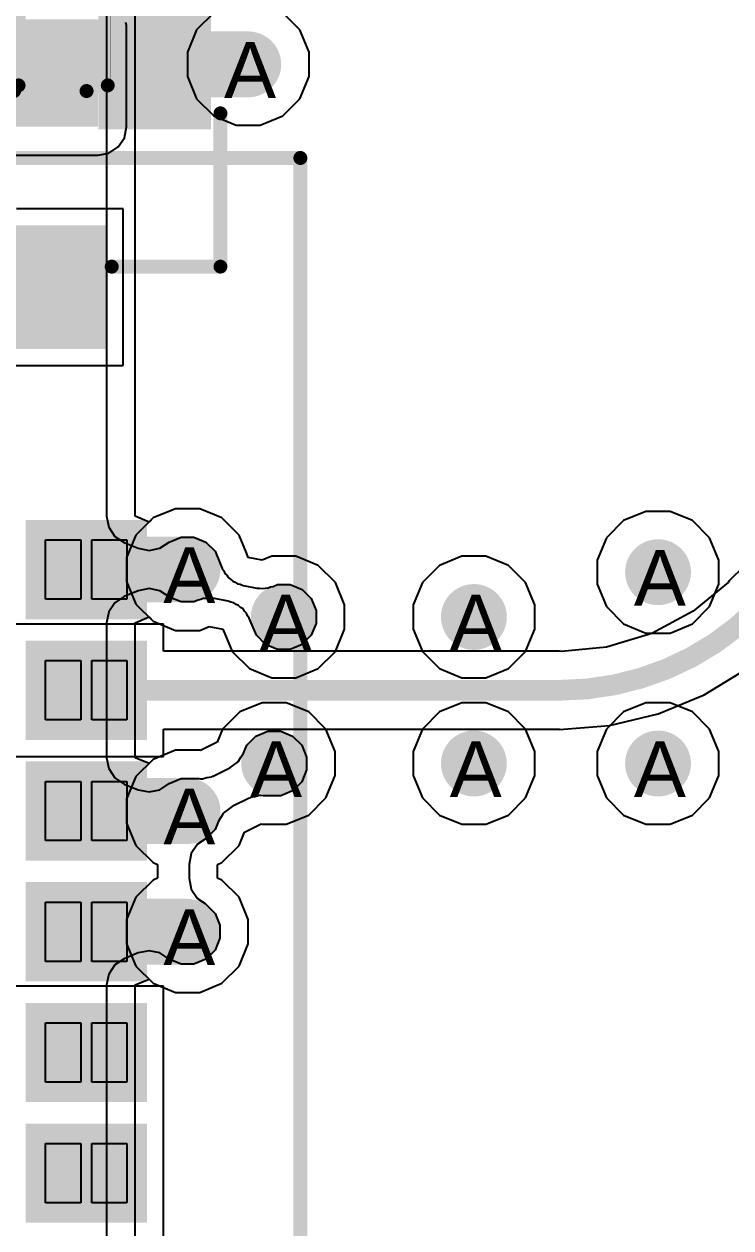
# Model space of a CAD drawing. Header units: inches. Extents: x 0 to 5271, y 0 to 5417.
# Drawn here: x 134.73 to 141.16, y 39.49 to 50.46 of the extents above; entities that cross this region are included whole.
import ezdxf

# ---------------------------------------------------------------- set-up
doc = ezdxf.new("R2010")
doc.units = ezdxf.units.IN
for name, color, linetype in [('Bottom Layer', 5, 'Continuous'), ('Bottom Overlay', 54, 'Continuous'), ('Bottom Paste', 16, 'Continuous'), ('Bottom Solder', 6, 'Continuous'), ('Drill Drawing', 1, 'Continuous'), ('L2_GND1', 16, 'Continuous'), ('L3_SIG1', 76, 'Continuous'), ('L4_PWR', 90, 'Continuous'), ('L5_GND2', 156, 'Continuous'), ('L6_SIG2', 130, 'Continuous'), ('L7_GND3', 216, 'Continuous'), ('Top Layer', 1, 'Continuous'), ('Top Overlay', 2, 'Continuous'), ('Top Paste', 8, 'Continuous'), ('Top Solder', 216, 'Continuous'), ('Via Holes', 16, 'Continuous')]:
    doc.layers.add(name, color=color, linetype=linetype)
doc.styles.add('Arial', font='', dxfattribs={"height": 0.2})
doc.styles.get('Arial').set_extended_font_data('Arial')

# ---------------------------------------------------------------- blocks, each defined once
blk = doc.blocks.new('A7682E_268')
at = {"layer": 'Top Layer'}
for points in [[(7.4, 6.4), (8.3, 6.4), (8.3, 5.7), (7.4, 5.7)], [(7.4, 5.3), (8.3, 5.3), (8.3, 4.6), (7.4, 4.6)], [(7.4, 4.2), (8.3, 4.2), (8.3, 3.5), (7.4, 3.5)], [(7.4, 3.1), (8.3, 3.1), (8.3, 2.4), (7.4, 2.4)], [(7.4, 2), (8.3, 2), (8.3, 1.3), (7.4, 1.3)], [(7.4, 0.9), (8.3, 0.9), (8.3, 0.2), (7.4, 0.2)]]:
    blk.add_hatch(color=1, dxfattribs=at).paths.add_polyline_path(points)
at = {"layer": 'Top Solder'}
for points in [[(7.298, 6.502), (8.402, 6.502), (8.402, 5.598), (7.298, 5.598)], [(7.298, 5.402), (8.402, 5.402), (8.402, 4.498), (7.298, 4.498)], [(7.298, 4.302), (8.402, 4.302), (8.402, 3.398), (7.298, 3.398)], [(7.298, 3.202), (8.402, 3.202), (8.402, 2.298), (7.298, 2.298)], [(7.298, 2.102), (8.402, 2.102), (8.402, 1.198), (7.298, 1.198)], [(7.298, 1.002), (8.402, 1.002), (8.402, 0.098), (7.298, 0.098)]]:
    blk.add_hatch(color=216, dxfattribs=at).paths.add_polyline_path(points)
at = {"layer": 'Top Overlay'}
for points in [[(-9.8, 9.8, 0.127, 0.127, 0), (9.8, 9.8, 0.127, 0.127, 0)], [(9.8, -9.8, 0.127, 0.127, 0), (9.8, 9.8, 0.127, 0.127, 0)]]:
    blk.add_lwpolyline(points, format="xyseb", dxfattribs=at)
blk.add_lwpolyline([(9.768, 9.8, 0.0635, 0.0635, 1), (9.832, 9.8, 0.0635, 0.0635, 1)], format="xyseb", close=True, dxfattribs=at)
blk.add_lwpolyline([(9.768, 9.8, 0.0635, 0.0635, 1), (9.832, 9.8, 0.0635, 0.0635, 1)], format="xyseb", close=True, dxfattribs=at)
at = {"layer": 'Top Paste'}
for p, q in [((7.48, 5.78), (7.48, 6.32)), ((7.48, 6.32), (7.8, 6.32)), ((7.8, 6.32), (7.8, 5.78)), ((7.9, 5.78), (7.9, 6.32)), ((7.9, 6.32), (8.22, 6.32)), ((8.22, 6.32), (8.22, 5.78)), ((7.8, 5.78), (7.48, 5.78)), ((8.22, 5.78), (7.9, 5.78)), ((7.48, 4.68), (7.48, 5.22)), ((7.48, 5.22), (7.8, 5.22)), ((7.8, 5.22), (7.8, 4.68)), ((7.9, 4.68), (7.9, 5.22)), ((7.9, 5.22), (8.22, 5.22)), ((8.22, 5.22), (8.22, 4.68)), ((7.8, 4.68), (7.48, 4.68)), ((8.22, 4.68), (7.9, 4.68)), ((7.48, 3.58), (7.48, 4.12)), ((7.48, 4.12), (7.8, 4.12)), ((7.8, 4.12), (7.8, 3.58)), ((7.9, 3.58), (7.9, 4.12)), ((7.9, 4.12), (8.22, 4.12)), ((8.22, 4.12), (8.22, 3.58)), ((7.8, 3.58), (7.48, 3.58)), ((8.22, 3.58), (7.9, 3.58)), ((7.48, 2.48), (7.48, 3.02)), ((7.48, 3.02), (7.8, 3.02)), ((7.8, 3.02), (7.8, 2.48)), ((7.9, 2.48), (7.9, 3.02)), ((7.9, 3.02), (8.22, 3.02)), ((8.22, 3.02), (8.22, 2.48)), ((7.8, 2.48), (7.48, 2.48)), ((8.22, 2.48), (7.9, 2.48)), ((7.48, 1.38), (7.48, 1.92)), ((7.48, 1.92), (7.8, 1.92)), ((7.8, 1.92), (7.8, 1.38)), ((7.9, 1.38), (7.9, 1.92)), ((7.9, 1.92), (8.22, 1.92)), ((8.22, 1.92), (8.22, 1.38)), ((7.8, 1.38), (7.48, 1.38)), ((8.22, 1.38), (7.9, 1.38)), ((7.48, 0.28), (7.48, 0.82)), ((7.48, 0.82), (7.8, 0.82)), ((7.8, 0.82), (7.8, 0.28)), ((7.9, 0.28), (7.9, 0.82)), ((7.9, 0.82), (8.22, 0.82)), ((8.22, 0.82), (8.22, 0.28)), ((7.8, 0.28), (7.48, 0.28)), ((8.22, 0.28), (7.9, 0.28))]:
    blk.add_line(p, q, dxfattribs=at)
blk = doc.blocks.new('RES_0402_481')
at = {"layer": 'Top Layer'}
for points in [[(-0.699, -0.317), (-0.699, 0.318), (-0.241, 0.318), (-0.241, -0.317)], [(0.241, -0.317), (0.241, 0.318), (0.698, 0.318), (0.698, -0.317)]]:
    blk.add_hatch(color=1, dxfattribs=at).paths.add_polyline_path(points)
at = {"layer": 'Top Paste'}
for points in [[(-0.699, -0.317), (-0.699, 0.318), (-0.241, 0.318), (-0.241, -0.317)], [(0.241, -0.317), (0.241, 0.318), (0.698, 0.318), (0.698, -0.317)]]:
    blk.add_hatch(color=8, dxfattribs=at).paths.add_polyline_path(points)
at = {"layer": 'Top Solder'}
for points in [[(-0.754, -0.372), (-0.754, 0.373), (-0.186, 0.373), (-0.186, -0.372)], [(0.186, -0.372), (0.186, 0.373), (0.753, 0.373), (0.753, -0.372)]]:
    blk.add_hatch(color=216, dxfattribs=at).paths.add_polyline_path(points)
at = {"layer": 'Top Overlay'}
for points in [[(-0.787, 0.406, 0.127, 0.127, 0), (0.787, 0.406, 0.127, 0.127, 0)], [(-0.787, 0.406, 0.127, 0.127, 0), (-0.787, -0.406, 0.127, 0.127, 0)], [(0.787, 0.406, 0.127, 0.127, 0), (0.787, -0.406, 0.127, 0.127, 0)], [(-0.787, -0.406, 0.127, 0.127, 0), (0.787, -0.406, 0.127, 0.127, 0)], [(-0.813, -0.432, 0.00323, 0.00323, 0), (0.813, -0.432, 0.00323, 0.00323, 0)]]:
    blk.add_lwpolyline(points, format="xyseb", dxfattribs=at)
for points in [[(-0.819, 0.406, 0.0635, 0.0635, 1), (-0.756, 0.406, 0.0635, 0.0635, 1)], [(-0.819, 0.406, 0.0635, 0.0635, 1), (-0.756, 0.406, 0.0635, 0.0635, 1)], [(0.756, 0.406, 0.0635, 0.0635, 1), (0.819, 0.406, 0.0635, 0.0635, 1)], [(0.756, 0.406, 0.0635, 0.0635, 1), (0.819, 0.406, 0.0635, 0.0635, 1)], [(-0.819, -0.406, 0.0635, 0.0635, 1), (-0.756, -0.406, 0.0635, 0.0635, 1)], [(-0.819, -0.406, 0.0635, 0.0635, 1), (-0.756, -0.406, 0.0635, 0.0635, 1)], [(-0.814, -0.432, 0.00161, 0.00161, 1), (-0.812, -0.432, 0.00161, 0.00161, 1)], [(0.756, -0.406, 0.0635, 0.0635, 1), (0.819, -0.406, 0.0635, 0.0635, 1)], [(0.756, -0.406, 0.0635, 0.0635, 1), (0.819, -0.406, 0.0635, 0.0635, 1)], [(0.812, -0.432, 0.00161, 0.00161, 1), (0.814, -0.432, 0.00161, 0.00161, 1)]]:
    blk.add_lwpolyline(points, format="xyseb", close=True, dxfattribs=at)
blk = doc.blocks.new('SOT_23_B_506')
at = {"layer": 'Bottom Layer'}
for points in [[(-1.36, 1.46), (-0.54, 1.46), (-0.54, 0.54), (-1.36, 0.54)], [(0.54, 1.46), (1.36, 1.46), (1.36, 0.54), (0.54, 0.54)], [(-0.41, -0.54), (0.41, -0.54), (0.41, -1.46), (-0.41, -1.46)]]:
    blk.add_hatch(color=5, dxfattribs=at).paths.add_polyline_path(points)
at = {"layer": 'Bottom Paste'}
for points in [[(-1.36, 1.46), (-0.54, 1.46), (-0.54, 0.54), (-1.36, 0.54)], [(0.54, 1.46), (1.36, 1.46), (1.36, 0.54), (0.54, 0.54)], [(-0.41, -0.54), (0.41, -0.54), (0.41, -1.46), (-0.41, -1.46)]]:
    blk.add_hatch(color=16, dxfattribs=at).paths.add_polyline_path(points)
at = {"layer": 'Bottom Solder'}
for points in [[(-1.462, 1.562), (-0.438, 1.562), (-0.438, 0.438), (-1.462, 0.438)], [(0.438, 1.562), (1.462, 1.562), (1.462, 0.438), (0.438, 0.438)], [(-0.512, -0.438), (0.512, -0.438), (0.512, -1.562), (-0.512, -1.562)]]:
    blk.add_hatch(color=6, dxfattribs=at).paths.add_polyline_path(points)
at = {"layer": 'Bottom Overlay'}
for points in [[(-1.676, 1.295, 0.127, 0.127, 0), (-1.549, 1.168, 0.127, 0.127, 0)], [(-1.676, 1.041, 0.127, 0.127, 0), (-1.676, 1.295, 0.127, 0.127, 0)], [(-1.676, 1.041, 0.127, 0.127, 0), (-1.549, 1.168, 0.127, 0.127, 0)], [(-0.33, 0.787, 0.127, 0.127, 0), (0.33, 0.787, 0.127, 0.127, 0)], [(-1.549, -0.813, 0.127, 0.127, 0), (-1.549, 0.584, 0.127, 0.127, 0)], [(1.549, -0.813, 0.127, 0.127, 0), (1.549, 0.584, 0.127, 0.127, 0)], [(-1.549, -0.813, 0.127, 0.127, 0), (-0.559, -0.813, 0.127, 0.127, 0)], [(0.559, -0.813, 0.127, 0.127, 0), (1.549, -0.813, 0.127, 0.127, 0)]]:
    blk.add_lwpolyline(points, format="xyseb", dxfattribs=at)
for points in [[(-1.708, 1.295, 0.0635, 0.0635, 1), (-1.645, 1.295, 0.0635, 0.0635, 1)], [(-1.708, 1.295, 0.0635, 0.0635, 1), (-1.645, 1.295, 0.0635, 0.0635, 1)], [(-1.581, 1.168, 0.0635, 0.0635, 1), (-1.518, 1.168, 0.0635, 0.0635, 1)], [(-1.581, 1.168, 0.0635, 0.0635, 1), (-1.518, 1.168, 0.0635, 0.0635, 1)], [(-1.708, 1.041, 0.0635, 0.0635, 1), (-1.645, 1.041, 0.0635, 0.0635, 1)], [(-1.708, 1.041, 0.0635, 0.0635, 1), (-1.645, 1.041, 0.0635, 0.0635, 1)], [(-0.362, 0.787, 0.0635, 0.0635, 1), (-0.298, 0.787, 0.0635, 0.0635, 1)], [(0.298, 0.787, 0.0635, 0.0635, 1), (0.362, 0.787, 0.0635, 0.0635, 1)], [(-1.581, 0.584, 0.0635, 0.0635, 1), (-1.518, 0.584, 0.0635, 0.0635, 1)], [(1.518, 0.584, 0.0635, 0.0635, 1), (1.581, 0.584, 0.0635, 0.0635, 1)], [(-1.581, -0.813, 0.0635, 0.0635, 1), (-1.518, -0.813, 0.0635, 0.0635, 1)], [(-1.581, -0.813, 0.0635, 0.0635, 1), (-1.518, -0.813, 0.0635, 0.0635, 1)], [(-0.591, -0.813, 0.0635, 0.0635, 1), (-0.527, -0.813, 0.0635, 0.0635, 1)], [(0.527, -0.813, 0.0635, 0.0635, 1), (0.591, -0.813, 0.0635, 0.0635, 1)], [(1.518, -0.813, 0.0635, 0.0635, 1), (1.581, -0.813, 0.0635, 0.0635, 1)], [(1.518, -0.813, 0.0635, 0.0635, 1), (1.581, -0.813, 0.0635, 0.0635, 1)]]:
    blk.add_lwpolyline(points, format="xyseb", close=True, dxfattribs=at)

msp = doc.modelspace()

# ---------------------------------------------------------------- hatches: boundary and pattern name
at = {"layer": 'Bottom Layer'}
msp.add_hatch(color=5, dxfattribs=at).paths.add_polyline_path([(136.768, 49.793), (136.768, 50.394), (135.743, 50.394), (135.743, 49.793)])
h = msp.add_hatch(color=5, dxfattribs=at)
edge = h.paths.add_edge_path()
edge.add_arc((136.768, 50.093), 0.3, 0, 360)
h = msp.add_hatch(color=5, dxfattribs=at)
edge = h.paths.add_edge_path()
edge.add_arc((136.215, 45.49), 0.3, 0, 360)
h = msp.add_hatch(color=5, dxfattribs=at)
edge = h.paths.add_edge_path()
edge.add_arc((140.5, 45.466), 0.3, 0, 360)
h = msp.add_hatch(color=5, dxfattribs=at)
edge = h.paths.add_edge_path()
edge.add_arc((137.092, 45.058), 0.3, 0, 360)
h = msp.add_hatch(color=5, dxfattribs=at)
edge = h.paths.add_edge_path()
edge.add_arc((138.823, 45.058), 0.3, 0, 360)
h = msp.add_hatch(color=5, dxfattribs=at)
edge = h.paths.add_edge_path()
edge.add_arc((137.005, 43.723), 0.3, 0, 360)
h = msp.add_hatch(color=5, dxfattribs=at)
edge = h.paths.add_edge_path()
edge.add_arc((138.823, 43.723), 0.3, 0, 360)
h = msp.add_hatch(color=5, dxfattribs=at)
edge = h.paths.add_edge_path()
edge.add_arc((140.5, 43.723), 0.3, 0, 360)
h = msp.add_hatch(color=5, dxfattribs=at)
edge = h.paths.add_edge_path()
edge.add_arc((136.215, 43.29), 0.3, 0, 360)
h = msp.add_hatch(color=5, dxfattribs=at)
edge = h.paths.add_edge_path()
edge.add_arc((136.215, 42.19), 0.3, 0, 360)
at = {"layer": 'L2_GND1'}
h = msp.add_hatch(color=16, dxfattribs=at)
edge = h.paths.add_edge_path()
edge.add_arc((136.768, 50.093), 0.3, 0, 360)
h = msp.add_hatch(color=16, dxfattribs=at)
edge = h.paths.add_edge_path()
edge.add_arc((136.215, 45.49), 0.3, 0, 360)
h = msp.add_hatch(color=16, dxfattribs=at)
edge = h.paths.add_edge_path()
edge.add_arc((140.5, 45.466), 0.3, 0, 360)
h = msp.add_hatch(color=16, dxfattribs=at)
edge = h.paths.add_edge_path()
edge.add_arc((137.092, 45.058), 0.3, 0, 360)
h = msp.add_hatch(color=16, dxfattribs=at)
edge = h.paths.add_edge_path()
edge.add_arc((138.823, 45.058), 0.3, 0, 360)
h = msp.add_hatch(color=16, dxfattribs=at)
edge = h.paths.add_edge_path()
edge.add_arc((137.005, 43.723), 0.3, 0, 360)
h = msp.add_hatch(color=16, dxfattribs=at)
edge = h.paths.add_edge_path()
edge.add_arc((138.823, 43.723), 0.3, 0, 360)
h = msp.add_hatch(color=16, dxfattribs=at)
edge = h.paths.add_edge_path()
edge.add_arc((140.5, 43.723), 0.3, 0, 360)
h = msp.add_hatch(color=16, dxfattribs=at)
edge = h.paths.add_edge_path()
edge.add_arc((136.215, 43.29), 0.3, 0, 360)
h = msp.add_hatch(color=16, dxfattribs=at)
edge = h.paths.add_edge_path()
edge.add_arc((136.215, 42.19), 0.3, 0, 360)
at = {"layer": 'L3_SIG1'}
h = msp.add_hatch(color=76, dxfattribs=at)
edge = h.paths.add_edge_path()
edge.add_arc((136.768, 50.093), 0.3, 0, 360)
h = msp.add_hatch(color=76, dxfattribs=at)
edge = h.paths.add_edge_path()
edge.add_arc((136.215, 45.49), 0.3, 0, 360)
h = msp.add_hatch(color=76, dxfattribs=at)
edge = h.paths.add_edge_path()
edge.add_arc((140.5, 45.466), 0.3, 0, 360)
h = msp.add_hatch(color=76, dxfattribs=at)
edge = h.paths.add_edge_path()
edge.add_arc((137.092, 45.058), 0.3, 0, 360)
h = msp.add_hatch(color=76, dxfattribs=at)
edge = h.paths.add_edge_path()
edge.add_arc((138.823, 45.058), 0.3, 0, 360)
h = msp.add_hatch(color=76, dxfattribs=at)
edge = h.paths.add_edge_path()
edge.add_arc((137.005, 43.723), 0.3, 0, 360)
h = msp.add_hatch(color=76, dxfattribs=at)
edge = h.paths.add_edge_path()
edge.add_arc((138.823, 43.723), 0.3, 0, 360)
h = msp.add_hatch(color=76, dxfattribs=at)
edge = h.paths.add_edge_path()
edge.add_arc((140.5, 43.723), 0.3, 0, 360)
h = msp.add_hatch(color=76, dxfattribs=at)
edge = h.paths.add_edge_path()
edge.add_arc((136.215, 43.29), 0.3, 0, 360)
h = msp.add_hatch(color=76, dxfattribs=at)
edge = h.paths.add_edge_path()
edge.add_arc((136.215, 42.19), 0.3, 0, 360)
at = {"layer": 'L4_PWR'}
h = msp.add_hatch(color=90, dxfattribs=at)
edge = h.paths.add_edge_path()
edge.add_arc((136.768, 50.093), 0.3, 0, 360)
h = msp.add_hatch(color=90, dxfattribs=at)
edge = h.paths.add_edge_path()
edge.add_arc((136.215, 45.49), 0.3, 0, 360)
h = msp.add_hatch(color=90, dxfattribs=at)
edge = h.paths.add_edge_path()
edge.add_arc((140.5, 45.466), 0.3, 0, 360)
h = msp.add_hatch(color=90, dxfattribs=at)
edge = h.paths.add_edge_path()
edge.add_arc((137.092, 45.058), 0.3, 0, 360)
h = msp.add_hatch(color=90, dxfattribs=at)
edge = h.paths.add_edge_path()
edge.add_arc((138.823, 45.058), 0.3, 0, 360)
h = msp.add_hatch(color=90, dxfattribs=at)
edge = h.paths.add_edge_path()
edge.add_arc((137.005, 43.723), 0.3, 0, 360)
h = msp.add_hatch(color=90, dxfattribs=at)
edge = h.paths.add_edge_path()
edge.add_arc((138.823, 43.723), 0.3, 0, 360)
h = msp.add_hatch(color=90, dxfattribs=at)
edge = h.paths.add_edge_path()
edge.add_arc((140.5, 43.723), 0.3, 0, 360)
h = msp.add_hatch(color=90, dxfattribs=at)
edge = h.paths.add_edge_path()
edge.add_arc((136.215, 43.29), 0.3, 0, 360)
h = msp.add_hatch(color=90, dxfattribs=at)
edge = h.paths.add_edge_path()
edge.add_arc((136.215, 42.19), 0.3, 0, 360)
at = {"layer": 'L5_GND2'}
h = msp.add_hatch(color=156, dxfattribs=at)
edge = h.paths.add_edge_path()
edge.add_arc((136.768, 50.093), 0.3, 0, 360)
h = msp.add_hatch(color=156, dxfattribs=at)
edge = h.paths.add_edge_path()
edge.add_arc((136.215, 45.49), 0.3, 0, 360)
h = msp.add_hatch(color=156, dxfattribs=at)
edge = h.paths.add_edge_path()
edge.add_arc((140.5, 45.466), 0.3, 0, 360)
h = msp.add_hatch(color=156, dxfattribs=at)
edge = h.paths.add_edge_path()
edge.add_arc((137.092, 45.058), 0.3, 0, 360)
h = msp.add_hatch(color=156, dxfattribs=at)
edge = h.paths.add_edge_path()
edge.add_arc((138.823, 45.058), 0.3, 0, 360)
h = msp.add_hatch(color=156, dxfattribs=at)
edge = h.paths.add_edge_path()
edge.add_arc((137.005, 43.723), 0.3, 0, 360)
h = msp.add_hatch(color=156, dxfattribs=at)
edge = h.paths.add_edge_path()
edge.add_arc((138.823, 43.723), 0.3, 0, 360)
h = msp.add_hatch(color=156, dxfattribs=at)
edge = h.paths.add_edge_path()
edge.add_arc((140.5, 43.723), 0.3, 0, 360)
h = msp.add_hatch(color=156, dxfattribs=at)
edge = h.paths.add_edge_path()
edge.add_arc((136.215, 43.29), 0.3, 0, 360)
h = msp.add_hatch(color=156, dxfattribs=at)
edge = h.paths.add_edge_path()
edge.add_arc((136.215, 42.19), 0.3, 0, 360)
at = {"layer": 'L6_SIG2'}
h = msp.add_hatch(color=130, dxfattribs=at)
edge = h.paths.add_edge_path()
edge.add_arc((136.768, 50.093), 0.3, 0, 360)
h = msp.add_hatch(color=130, dxfattribs=at)
edge = h.paths.add_edge_path()
edge.add_arc((136.215, 45.49), 0.3, 0, 360)
h = msp.add_hatch(color=130, dxfattribs=at)
edge = h.paths.add_edge_path()
edge.add_arc((140.5, 45.466), 0.3, 0, 360)
h = msp.add_hatch(color=130, dxfattribs=at)
edge = h.paths.add_edge_path()
edge.add_arc((137.092, 45.058), 0.3, 0, 360)
h = msp.add_hatch(color=130, dxfattribs=at)
edge = h.paths.add_edge_path()
edge.add_arc((138.823, 45.058), 0.3, 0, 360)
h = msp.add_hatch(color=130, dxfattribs=at)
edge = h.paths.add_edge_path()
edge.add_arc((137.005, 43.723), 0.3, 0, 360)
h = msp.add_hatch(color=130, dxfattribs=at)
edge = h.paths.add_edge_path()
edge.add_arc((138.823, 43.723), 0.3, 0, 360)
h = msp.add_hatch(color=130, dxfattribs=at)
edge = h.paths.add_edge_path()
edge.add_arc((140.5, 43.723), 0.3, 0, 360)
h = msp.add_hatch(color=130, dxfattribs=at)
edge = h.paths.add_edge_path()
edge.add_arc((136.215, 43.29), 0.3, 0, 360)
h = msp.add_hatch(color=130, dxfattribs=at)
edge = h.paths.add_edge_path()
edge.add_arc((136.215, 42.19), 0.3, 0, 360)
at = {"layer": 'L7_GND3'}
h = msp.add_hatch(color=216, dxfattribs=at)
edge = h.paths.add_edge_path()
edge.add_arc((136.768, 50.093), 0.3, 0, 360)
h = msp.add_hatch(color=216, dxfattribs=at)
edge = h.paths.add_edge_path()
edge.add_arc((136.215, 45.49), 0.3, 0, 360)
h = msp.add_hatch(color=216, dxfattribs=at)
edge = h.paths.add_edge_path()
edge.add_arc((140.5, 45.466), 0.3, 0, 360)
h = msp.add_hatch(color=216, dxfattribs=at)
edge = h.paths.add_edge_path()
edge.add_arc((137.092, 45.058), 0.3, 0, 360)
h = msp.add_hatch(color=216, dxfattribs=at)
edge = h.paths.add_edge_path()
edge.add_arc((138.823, 45.058), 0.3, 0, 360)
h = msp.add_hatch(color=216, dxfattribs=at)
edge = h.paths.add_edge_path()
edge.add_arc((137.005, 43.723), 0.3, 0, 360)
h = msp.add_hatch(color=216, dxfattribs=at)
edge = h.paths.add_edge_path()
edge.add_arc((138.823, 43.723), 0.3, 0, 360)
h = msp.add_hatch(color=216, dxfattribs=at)
edge = h.paths.add_edge_path()
edge.add_arc((140.5, 43.723), 0.3, 0, 360)
h = msp.add_hatch(color=216, dxfattribs=at)
edge = h.paths.add_edge_path()
edge.add_arc((136.215, 43.29), 0.3, 0, 360)
h = msp.add_hatch(color=216, dxfattribs=at)
edge = h.paths.add_edge_path()
edge.add_arc((136.215, 42.19), 0.3, 0, 360)
at = {"layer": 'Top Layer'}
for points in [[(132.613, 49.525), (135.401, 49.525), (135.401, 50.448), (132.613, 50.448)], [(136.215, 45.19), (136.215, 45.791), (135.291, 45.791), (135.291, 45.19)], [(136.215, 42.99), (136.215, 43.591), (135.291, 43.591), (135.291, 42.99)], [(136.215, 41.89), (136.215, 42.491), (135.291, 42.491), (135.291, 41.89)]]:
    msp.add_hatch(color=1, dxfattribs=at).paths.add_polyline_path(points)
h = msp.add_hatch(color=1, dxfattribs=at)
edge = h.paths.add_edge_path()
edge.add_arc((136.768, 50.093), 0.3, 0, 360)
h = msp.add_hatch(color=1, dxfattribs=at)
edge = h.paths.add_edge_path()
edge.add_arc((136.215, 45.49), 0.3, 0, 360)
h = msp.add_hatch(color=1, dxfattribs=at)
edge = h.paths.add_edge_path()
edge.add_arc((140.5, 45.466), 0.3, 0, 360)
h = msp.add_hatch(color=1, dxfattribs=at)
edge = h.paths.add_edge_path()
edge.add_arc((137.092, 45.058), 0.3, 0, 360)
h = msp.add_hatch(color=1, dxfattribs=at)
edge = h.paths.add_edge_path()
edge.add_arc((138.823, 45.058), 0.3, 0, 360)
h = msp.add_hatch(color=1, dxfattribs=at)
edge = h.paths.add_edge_path()
edge.add_arc((137.005, 43.723), 0.3, 0, 360)
h = msp.add_hatch(color=1, dxfattribs=at)
edge = h.paths.add_edge_path()
edge.add_arc((138.823, 43.723), 0.3, 0, 360)
h = msp.add_hatch(color=1, dxfattribs=at)
edge = h.paths.add_edge_path()
edge.add_arc((140.5, 43.723), 0.3, 0, 360)
h = msp.add_hatch(color=1, dxfattribs=at)
edge = h.paths.add_edge_path()
edge.add_arc((136.215, 43.29), 0.3, 0, 360)
h = msp.add_hatch(color=1, dxfattribs=at)
edge = h.paths.add_edge_path()
edge.add_arc((136.215, 42.19), 0.3, 0, 360)
at = {"layer": 'Via Holes'}
h = msp.add_hatch(color=7, dxfattribs=at)
edge = h.paths.add_edge_path()
edge.add_arc((136.768, 50.093), 0.15, 0, 360)
h = msp.add_hatch(color=7, dxfattribs=at)
edge = h.paths.add_edge_path()
edge.add_arc((136.215, 45.49), 0.15, 0, 360)
h = msp.add_hatch(color=7, dxfattribs=at)
edge = h.paths.add_edge_path()
edge.add_arc((140.5, 45.466), 0.15, 0, 360)
h = msp.add_hatch(color=7, dxfattribs=at)
edge = h.paths.add_edge_path()
edge.add_arc((137.092, 45.058), 0.15, 0, 360)
h = msp.add_hatch(color=7, dxfattribs=at)
edge = h.paths.add_edge_path()
edge.add_arc((138.823, 45.058), 0.15, 0, 360)
h = msp.add_hatch(color=7, dxfattribs=at)
edge = h.paths.add_edge_path()
edge.add_arc((137.005, 43.723), 0.15, 0, 360)
h = msp.add_hatch(color=7, dxfattribs=at)
edge = h.paths.add_edge_path()
edge.add_arc((138.823, 43.723), 0.15, 0, 360)
h = msp.add_hatch(color=7, dxfattribs=at)
edge = h.paths.add_edge_path()
edge.add_arc((140.5, 43.723), 0.15, 0, 360)
h = msp.add_hatch(color=7, dxfattribs=at)
edge = h.paths.add_edge_path()
edge.add_arc((136.215, 43.29), 0.15, 0, 360)
h = msp.add_hatch(color=7, dxfattribs=at)
edge = h.paths.add_edge_path()
edge.add_arc((136.215, 42.19), 0.15, 0, 360)

# ---------------------------------------------------------------- linework, layer by layer
at = {"layer": 'Bottom Layer'}
for p, q in [((135.63, 48.777), (134.659, 48.777)), ((135.63, 47.349), (135.63, 48.777)), ((134.302, 47.349), (135.63, 47.349))]:
    msp.add_line(p, q, dxfattribs=at)
for points in [[(133.265, 48.063, 0.381, 0.381, 0), (134.966, 48.063, 0.381, 0.381, 0)], [(134.966, 48.063, 0.381, 0.381, 0), (134.966, 48.063, 0.381, 0.381, 0)]]:
    msp.add_lwpolyline(points, format="xyseb", dxfattribs=at)
msp.add_lwpolyline([(134.871, 48.063, 0.191, 0.191, 1), (135.061, 48.063, 0.191, 0.191, 1)], format="xyseb", close=True, dxfattribs=at)
msp.add_lwpolyline([(134.871, 48.063, 0.191, 0.191, 1), (135.061, 48.063, 0.191, 0.191, 1)], format="xyseb", close=True, dxfattribs=at)
msp.add_lwpolyline([(134.871, 48.063, 0.191, 0.191, 1), (135.061, 48.063, 0.191, 0.191, 1)], format="xyseb", close=True, dxfattribs=at)
at = {"layer": 'L2_GND1'}
for p, q in [((135.479, 50.609), (135.479, 45.976)), ((135.738, 45.976), (135.738, 50.609)), ((136.454, 50.563), (136.298, 50.407)), ((137.238, 50.407), (137.082, 50.563)), ((136.298, 50.407), (136.214, 50.203)), ((137.322, 50.203), (137.238, 50.407)), ((136.214, 50.203), (136.214, 49.983)), ((137.322, 49.983), (137.322, 50.203)), ((136.214, 49.983), (136.298, 49.779)), ((137.238, 49.779), (137.322, 49.983)), ((136.298, 49.779), (136.454, 49.623)), ((137.082, 49.623), (137.238, 49.779)), ((136.454, 49.623), (136.658, 49.539)), ((136.878, 49.539), (137.082, 49.623)), ((136.658, 49.539), (136.878, 49.539)), ((135.479, 45.976), (135.498, 45.876)), ((135.865, 45.923), (135.738, 45.976)), ((135.902, 45.96), (135.865, 45.923)), ((136.105, 46.044), (135.902, 45.96)), ((136.326, 46.044), (136.105, 46.044)), ((136.529, 45.96), (136.326, 46.044)), ((136.685, 45.804), (136.529, 45.96)), ((140.39, 46.02), (140.186, 45.936)), ((140.61, 46.02), (140.39, 46.02)), ((140.814, 45.936), (140.61, 46.02)), ((135.498, 45.876), (135.554, 45.792)), ((140.186, 45.936), (140.03, 45.78)), ((140.969, 45.78), (140.814, 45.936)), ((135.554, 45.792), (135.638, 45.736)), ((135.964, 45.684), (136.048, 45.74)), ((136.048, 45.74), (136.157, 45.785)), ((136.048, 45.74), (136.048, 45.74)), ((136.157, 45.785), (136.274, 45.785)), ((136.274, 45.785), (136.383, 45.74)), ((136.383, 45.74), (136.466, 45.657)), ((136.752, 45.643), (136.685, 45.804)), ((140.03, 45.78), (139.946, 45.576)), ((141.054, 45.576), (140.969, 45.78)), ((135.638, 45.736), (135.765, 45.684)), ((135.765, 45.684), (135.865, 45.664)), ((135.865, 45.664), (135.964, 45.684)), ((136.466, 45.657), (136.512, 45.544)), ((136.769, 45.6), (136.752, 45.643)), ((136.512, 45.544), (136.512, 45.544)), ((136.512, 45.544), (136.53, 45.501)), ((136.896, 45.576), (136.769, 45.6)), ((136.982, 45.612), (136.896, 45.576)), ((137.203, 45.612), (136.982, 45.612)), ((137.406, 45.527), (137.203, 45.612)), ((137.562, 45.372), (137.406, 45.527)), ((138.509, 45.527), (138.354, 45.372)), ((138.713, 45.612), (138.509, 45.527)), ((138.933, 45.612), (138.713, 45.612)), ((139.137, 45.527), (138.933, 45.612)), ((139.293, 45.372), (139.137, 45.527)), ((139.946, 45.576), (139.946, 45.356)), ((141.054, 45.356), (141.054, 45.576)), ((136.53, 45.501), (136.545, 45.479)), ((136.545, 45.479), (136.555, 45.455)), ((136.555, 45.455), (136.573, 45.438)), ((136.573, 45.438), (136.586, 45.417)), ((136.586, 45.417), (136.608, 45.403)), ((135.865, 45.317), (135.765, 45.297)), ((135.964, 45.297), (135.865, 45.317)), ((136.608, 45.403), (136.627, 45.384)), ((136.627, 45.384), (136.65, 45.375)), ((136.65, 45.375), (136.67, 45.361)), ((136.67, 45.361), (136.696, 45.356)), ((136.696, 45.356), (136.721, 45.346)), ((136.721, 45.346), (136.848, 45.322)), ((136.848, 45.322), (136.872, 45.322)), ((136.872, 45.322), (136.896, 45.317)), ((136.896, 45.317), (136.922, 45.322)), ((136.922, 45.322), (136.949, 45.323)), ((136.949, 45.323), (136.971, 45.332)), ((136.971, 45.332), (136.996, 45.337)), ((136.996, 45.337), (137.034, 45.353)), ((137.034, 45.353), (137.151, 45.353)), ((137.151, 45.353), (137.259, 45.308)), ((137.259, 45.308), (137.342, 45.225)), ((137.646, 45.168), (137.562, 45.372)), ((138.354, 45.372), (138.269, 45.168)), ((139.377, 45.168), (139.293, 45.372)), ((139.946, 45.356), (140.03, 45.152)), ((140.969, 45.152), (141.054, 45.356)), ((135.638, 45.244), (135.554, 45.188)), ((135.765, 45.297), (135.638, 45.244)), ((136.048, 45.241), (135.964, 45.297)), ((136.048, 45.24), (136.048, 45.241)), ((136.157, 45.195), (136.048, 45.24)), ((136.274, 45.195), (136.157, 45.195)), ((136.312, 45.211), (136.274, 45.195)), ((136.336, 45.216), (136.312, 45.211)), ((136.359, 45.225), (136.336, 45.216)), ((136.385, 45.226), (136.359, 45.225)), ((136.411, 45.231), (136.385, 45.226)), ((136.435, 45.226), (136.411, 45.231)), ((136.46, 45.226), (136.435, 45.226)), ((136.587, 45.202), (136.46, 45.226)), ((136.611, 45.192), (136.587, 45.202)), ((136.637, 45.187), (136.611, 45.192)), ((137.342, 45.225), (137.387, 45.116)), ((135.498, 45.104), (135.479, 45.005)), ((135.554, 45.188), (135.498, 45.104)), ((136.658, 45.173), (136.637, 45.187)), ((136.681, 45.164), (136.658, 45.173)), ((136.699, 45.145), (136.681, 45.164)), ((136.721, 45.131), (136.699, 45.145)), ((136.735, 45.11), (136.721, 45.131)), ((136.753, 45.093), (136.735, 45.11)), ((136.763, 45.069), (136.753, 45.093)), ((137.387, 45.116), (137.387, 44.999)), ((137.646, 44.947), (137.646, 45.168)), ((138.269, 45.168), (138.269, 44.947)), ((139.377, 44.947), (139.377, 45.168)), ((140.03, 45.152), (140.186, 44.996)), ((140.814, 44.996), (140.969, 45.152)), ((135.479, 45.005), (135.479, 43.776)), ((135.738, 45.005), (135.865, 45.058)), ((135.738, 43.776), (135.738, 45.005)), ((135.865, 45.058), (135.902, 45.021)), ((135.902, 45.021), (136.105, 44.936)), ((136.326, 44.936), (136.411, 44.972)), ((136.411, 44.972), (136.538, 44.947)), ((136.778, 45.047), (136.763, 45.069)), ((136.795, 45.004), (136.778, 45.047)), ((136.842, 44.891), (136.795, 45.004)), ((136.795, 45.004), (136.795, 45.004)), ((137.387, 44.999), (137.342, 44.891)), ((140.186, 44.996), (140.39, 44.912)), ((140.61, 44.912), (140.814, 44.996)), ((136.105, 44.936), (136.326, 44.936)), ((136.538, 44.947), (136.556, 44.905)), ((136.556, 44.905), (136.623, 44.744)), ((136.925, 44.808), (136.842, 44.891)), ((137.342, 44.891), (137.259, 44.808)), ((137.562, 44.744), (137.646, 44.947)), ((138.269, 44.947), (138.354, 44.744)), ((139.293, 44.744), (139.377, 44.947)), ((140.39, 44.912), (140.61, 44.912)), ((137.034, 44.763), (136.925, 44.808)), ((137.151, 44.763), (137.034, 44.763)), ((137.259, 44.808), (137.151, 44.763)), ((136.623, 44.744), (136.779, 44.588)), ((137.406, 44.588), (137.562, 44.744)), ((138.354, 44.744), (138.509, 44.588)), ((139.137, 44.588), (139.293, 44.744)), ((136.779, 44.588), (136.982, 44.504)), ((137.203, 44.504), (137.406, 44.588)), ((138.509, 44.588), (138.713, 44.504)), ((138.933, 44.504), (139.137, 44.588)), ((136.982, 44.504), (137.203, 44.504)), ((138.713, 44.504), (138.933, 44.504)), ((136.895, 44.277), (136.691, 44.193)), ((137.115, 44.277), (136.895, 44.277)), ((137.319, 44.193), (137.115, 44.277)), ((138.713, 44.277), (138.509, 44.193)), ((138.933, 44.277), (138.713, 44.277)), ((139.137, 44.193), (138.933, 44.277)), ((140.39, 44.277), (140.186, 44.193)), ((140.61, 44.277), (140.39, 44.277)), ((140.814, 44.193), (140.61, 44.277)), ((136.691, 44.193), (136.535, 44.037)), ((137.475, 44.037), (137.319, 44.193)), ((138.509, 44.193), (138.354, 44.037)), ((139.293, 44.037), (139.137, 44.193)), ((140.186, 44.193), (140.03, 44.037)), ((140.969, 44.037), (140.814, 44.193)), ((136.535, 44.037), (136.485, 43.916)), ((136.838, 43.973), (136.946, 44.018)), ((136.946, 44.018), (137.064, 44.018)), ((137.064, 44.018), (137.172, 43.973)), ((137.559, 43.833), (137.475, 44.037)), ((138.354, 44.037), (138.269, 43.833)), ((139.377, 43.833), (139.293, 44.037)), ((140.03, 44.037), (139.946, 43.833)), ((141.054, 43.833), (140.969, 44.037)), ((136.485, 43.916), (136.334, 43.841)), ((136.724, 43.817), (136.755, 43.89)), ((136.755, 43.89), (136.838, 43.973)), ((137.172, 43.973), (137.255, 43.89)), ((137.255, 43.89), (137.3, 43.782)), ((135.479, 43.776), (135.498, 43.676)), ((135.865, 43.723), (135.738, 43.776)), ((136.105, 43.844), (135.902, 43.76)), ((136.326, 43.844), (136.105, 43.844)), ((136.334, 43.841), (136.326, 43.844)), ((136.68, 43.745), (136.701, 43.782)), ((136.701, 43.782), (136.724, 43.817)), ((137.3, 43.782), (137.3, 43.664)), ((137.559, 43.613), (137.559, 43.833)), ((138.269, 43.833), (138.269, 43.613)), ((139.377, 43.613), (139.377, 43.833)), ((139.946, 43.833), (139.946, 43.613)), ((141.054, 43.613), (141.054, 43.833)), ((135.498, 43.676), (135.554, 43.592)), ((135.902, 43.76), (135.865, 43.723)), ((136.448, 43.609), (136.6, 43.683)), ((136.6, 43.683), (136.633, 43.709)), ((136.633, 43.709), (136.668, 43.733)), ((136.668, 43.733), (136.673, 43.74)), ((136.673, 43.74), (136.68, 43.745)), ((137.3, 43.664), (137.255, 43.556)), ((135.554, 43.592), (135.638, 43.536)), ((136.048, 43.54), (136.157, 43.585)), ((136.157, 43.585), (136.317, 43.585)), ((136.317, 43.585), (136.334, 43.582)), ((136.334, 43.582), (136.342, 43.584)), ((136.342, 43.584), (136.351, 43.583)), ((136.351, 43.583), (136.391, 43.594)), ((136.391, 43.594), (136.433, 43.602)), ((136.433, 43.602), (136.44, 43.607)), ((136.44, 43.607), (136.448, 43.609)), ((137.255, 43.556), (137.172, 43.473)), ((137.475, 43.409), (137.559, 43.613)), ((138.269, 43.613), (138.354, 43.409)), ((139.293, 43.409), (139.377, 43.613)), ((139.946, 43.613), (140.03, 43.409)), ((140.969, 43.409), (141.054, 43.613)), ((135.638, 43.536), (135.765, 43.484)), ((135.765, 43.484), (135.865, 43.464)), ((135.865, 43.464), (135.964, 43.484)), ((135.964, 43.484), (136.048, 43.54)), ((136.048, 43.54), (136.048, 43.54)), ((137.172, 43.473), (137.064, 43.428)), ((136.621, 43.33), (136.587, 43.304)), ((136.772, 43.405), (136.621, 43.33)), ((136.78, 43.407), (136.772, 43.405)), ((136.788, 43.412), (136.78, 43.407)), ((136.829, 43.42), (136.788, 43.412)), ((136.87, 43.431), (136.829, 43.42)), ((136.878, 43.43), (136.87, 43.431)), ((136.887, 43.431), (136.878, 43.43)), ((136.903, 43.428), (136.887, 43.431)), ((137.064, 43.428), (136.903, 43.428)), ((137.319, 43.253), (137.475, 43.409)), ((138.354, 43.409), (138.509, 43.253)), ((139.137, 43.253), (139.293, 43.409)), ((140.03, 43.409), (140.186, 43.253)), ((140.814, 43.253), (140.969, 43.409)), ((136.519, 43.232), (136.496, 43.197)), ((136.541, 43.268), (136.519, 43.232)), ((136.547, 43.274), (136.541, 43.268)), ((136.552, 43.281), (136.547, 43.274)), ((136.587, 43.304), (136.552, 43.281)), ((137.115, 43.169), (137.319, 43.253)), ((138.509, 43.253), (138.713, 43.169)), ((138.933, 43.169), (139.137, 43.253)), ((140.186, 43.253), (140.39, 43.169)), ((140.61, 43.169), (140.814, 43.253)), ((136.466, 43.123), (136.377, 43.035)), ((136.496, 43.197), (136.466, 43.123)), ((136.735, 43.098), (136.887, 43.172)), ((136.887, 43.172), (136.895, 43.169)), ((136.895, 43.169), (137.115, 43.169)), ((138.713, 43.169), (138.933, 43.169)), ((140.39, 43.169), (140.61, 43.169)), ((136.377, 43.035), (136.305, 42.987)), ((136.685, 42.976), (136.735, 43.098)), ((136.249, 42.903), (136.23, 42.804)), ((136.305, 42.987), (136.249, 42.903)), ((136.529, 42.821), (136.685, 42.976)), ((136.23, 42.804), (136.23, 42.677)), ((136.489, 42.804), (136.529, 42.821)), ((136.489, 42.677), (136.489, 42.804)), ((136.23, 42.677), (136.249, 42.578)), ((136.529, 42.66), (136.489, 42.677)), ((136.249, 42.578), (136.305, 42.494)), ((136.685, 42.504), (136.529, 42.66)), ((136.305, 42.494), (136.377, 42.446)), ((136.769, 42.301), (136.685, 42.504)), ((136.377, 42.446), (136.466, 42.357)), ((136.466, 42.357), (136.51, 42.249)), ((136.51, 42.249), (136.51, 42.132)), ((136.769, 42.08), (136.769, 42.301)), ((136.51, 42.132), (136.466, 42.023)), ((135.865, 42.017), (135.765, 41.997)), ((135.964, 41.997), (135.865, 42.017)), ((136.466, 42.023), (136.383, 41.94)), ((136.685, 41.877), (136.769, 42.08)), ((135.638, 41.944), (135.554, 41.888)), ((135.765, 41.997), (135.638, 41.944)), ((136.048, 41.941), (135.964, 41.997)), ((136.048, 41.94), (136.048, 41.941)), ((136.157, 41.895), (136.048, 41.94)), ((136.383, 41.94), (136.274, 41.895)), ((135.498, 41.804), (135.479, 41.705)), ((135.554, 41.888), (135.498, 41.804)), ((136.274, 41.895), (136.157, 41.895)), ((136.529, 41.721), (136.685, 41.877)), ((135.479, 41.705), (135.479, 39.376)), ((135.738, 41.705), (135.865, 41.758)), ((135.738, 39.376), (135.738, 41.705)), ((135.865, 41.758), (135.902, 41.721)), ((135.902, 41.721), (136.105, 41.636)), ((136.326, 41.636), (136.529, 41.721)), ((136.105, 41.636), (136.326, 41.636))]:
    msp.add_line(p, q, dxfattribs=at)
at = {"layer": 'L4_PWR'}
for p, q in [((136.454, 50.563), (136.298, 50.407)), ((137.238, 50.407), (137.082, 50.563)), ((136.298, 50.407), (136.214, 50.203)), ((137.322, 50.203), (137.238, 50.407)), ((136.214, 50.203), (136.214, 49.983)), ((137.322, 49.983), (137.322, 50.203)), ((136.214, 49.983), (136.298, 49.779)), ((137.238, 49.779), (137.322, 49.983)), ((136.298, 49.779), (136.454, 49.623)), ((137.082, 49.623), (137.238, 49.779)), ((136.454, 49.623), (136.658, 49.539)), ((136.878, 49.539), (137.082, 49.623)), ((136.658, 49.539), (136.878, 49.539)), ((135.902, 45.96), (135.746, 45.804)), ((136.105, 46.044), (135.902, 45.96)), ((136.326, 46.044), (136.105, 46.044)), ((136.529, 45.96), (136.326, 46.044)), ((136.685, 45.804), (136.529, 45.96)), ((140.39, 46.02), (140.186, 45.936)), ((140.61, 46.02), (140.39, 46.02)), ((140.814, 45.936), (140.61, 46.02)), ((140.186, 45.936), (140.03, 45.78)), ((140.969, 45.78), (140.814, 45.936)), ((135.746, 45.804), (135.661, 45.6)), ((136.752, 45.643), (136.685, 45.804)), ((140.03, 45.78), (139.946, 45.576)), ((141.054, 45.576), (140.969, 45.78)), ((136.769, 45.6), (136.752, 45.643)), ((135.661, 45.6), (135.661, 45.38)), ((136.896, 45.576), (136.769, 45.6)), ((136.982, 45.612), (136.896, 45.576)), ((137.203, 45.612), (136.982, 45.612)), ((137.406, 45.527), (137.203, 45.612)), ((137.562, 45.372), (137.406, 45.527)), ((138.509, 45.527), (138.354, 45.372)), ((138.713, 45.612), (138.509, 45.527)), ((138.933, 45.612), (138.713, 45.612)), ((139.137, 45.527), (138.933, 45.612)), ((139.293, 45.372), (139.137, 45.527)), ((139.946, 45.576), (139.946, 45.356)), ((141.054, 45.356), (141.054, 45.576)), ((135.661, 45.38), (135.746, 45.176)), ((137.646, 45.168), (137.562, 45.372)), ((138.354, 45.372), (138.269, 45.168)), ((139.377, 45.168), (139.293, 45.372)), ((139.946, 45.356), (140.03, 45.152)), ((140.969, 45.152), (141.054, 45.356)), ((135.746, 45.176), (135.902, 45.021)), ((137.646, 44.947), (137.646, 45.168)), ((138.269, 45.168), (138.269, 44.947)), ((139.377, 44.947), (139.377, 45.168)), ((140.03, 45.152), (140.186, 44.996)), ((140.814, 44.996), (140.969, 45.152)), ((135.902, 45.021), (136.105, 44.936)), ((136.326, 44.936), (136.411, 44.972)), ((136.411, 44.972), (136.538, 44.947)), ((140.186, 44.996), (140.39, 44.912)), ((140.61, 44.912), (140.814, 44.996)), ((136.105, 44.936), (136.326, 44.936)), ((136.538, 44.947), (136.556, 44.905)), ((136.556, 44.905), (136.623, 44.744)), ((137.562, 44.744), (137.646, 44.947)), ((138.269, 44.947), (138.354, 44.744)), ((139.293, 44.744), (139.377, 44.947)), ((140.39, 44.912), (140.61, 44.912)), ((136.623, 44.744), (136.779, 44.588)), ((137.406, 44.588), (137.562, 44.744)), ((138.354, 44.744), (138.509, 44.588)), ((139.137, 44.588), (139.293, 44.744)), ((136.779, 44.588), (136.982, 44.504)), ((137.203, 44.504), (137.406, 44.588)), ((138.509, 44.588), (138.713, 44.504)), ((138.933, 44.504), (139.137, 44.588)), ((136.982, 44.504), (137.203, 44.504)), ((138.713, 44.504), (138.933, 44.504)), ((136.895, 44.277), (136.691, 44.193)), ((137.115, 44.277), (136.895, 44.277)), ((137.319, 44.193), (137.115, 44.277)), ((138.713, 44.277), (138.509, 44.193)), ((138.933, 44.277), (138.713, 44.277)), ((139.137, 44.193), (138.933, 44.277)), ((140.39, 44.277), (140.186, 44.193)), ((140.61, 44.277), (140.39, 44.277)), ((140.814, 44.193), (140.61, 44.277)), ((136.691, 44.193), (136.535, 44.037)), ((137.475, 44.037), (137.319, 44.193)), ((138.509, 44.193), (138.354, 44.037)), ((139.293, 44.037), (139.137, 44.193)), ((140.186, 44.193), (140.03, 44.037)), ((140.969, 44.037), (140.814, 44.193)), ((136.535, 44.037), (136.485, 43.916)), ((137.559, 43.833), (137.475, 44.037)), ((138.354, 44.037), (138.269, 43.833)), ((139.377, 43.833), (139.293, 44.037)), ((140.03, 44.037), (139.946, 43.833)), ((141.054, 43.833), (140.969, 44.037)), ((136.485, 43.916), (136.334, 43.841)), ((136.105, 43.844), (135.902, 43.76)), ((136.326, 43.844), (136.105, 43.844)), ((136.334, 43.841), (136.326, 43.844)), ((137.559, 43.613), (137.559, 43.833)), ((138.269, 43.833), (138.269, 43.613)), ((139.377, 43.613), (139.377, 43.833)), ((139.946, 43.833), (139.946, 43.613)), ((141.054, 43.613), (141.054, 43.833)), ((135.902, 43.76), (135.746, 43.604)), ((135.746, 43.604), (135.661, 43.4)), ((137.475, 43.409), (137.559, 43.613)), ((138.269, 43.613), (138.354, 43.409)), ((139.293, 43.409), (139.377, 43.613)), ((139.946, 43.613), (140.03, 43.409)), ((140.969, 43.409), (141.054, 43.613)), ((135.661, 43.4), (135.661, 43.18)), ((137.319, 43.253), (137.475, 43.409)), ((138.354, 43.409), (138.509, 43.253)), ((139.137, 43.253), (139.293, 43.409)), ((140.03, 43.409), (140.186, 43.253)), ((140.814, 43.253), (140.969, 43.409)), ((137.115, 43.169), (137.319, 43.253)), ((138.509, 43.253), (138.713, 43.169)), ((138.933, 43.169), (139.137, 43.253)), ((140.186, 43.253), (140.39, 43.169)), ((140.61, 43.169), (140.814, 43.253)), ((135.661, 43.18), (135.746, 42.976)), ((136.735, 43.098), (136.887, 43.172)), ((136.887, 43.172), (136.895, 43.169)), ((136.895, 43.169), (137.115, 43.169)), ((138.713, 43.169), (138.933, 43.169)), ((140.39, 43.169), (140.61, 43.169)), ((136.685, 42.976), (136.735, 43.098)), ((135.746, 42.976), (135.902, 42.821)), ((136.529, 42.821), (136.685, 42.976)), ((135.902, 42.821), (135.942, 42.804)), ((135.942, 42.804), (135.942, 42.677)), ((136.489, 42.804), (136.529, 42.821)), ((136.489, 42.677), (136.489, 42.804)), ((135.942, 42.677), (135.902, 42.66)), ((136.529, 42.66), (136.489, 42.677)), ((135.902, 42.66), (135.746, 42.504)), ((136.685, 42.504), (136.529, 42.66)), ((135.746, 42.504), (135.661, 42.301)), ((136.769, 42.301), (136.685, 42.504)), ((135.661, 42.301), (135.661, 42.08)), ((136.769, 42.08), (136.769, 42.301)), ((135.661, 42.08), (135.746, 41.877)), ((136.685, 41.877), (136.769, 42.08)), ((135.746, 41.877), (135.902, 41.721)), ((136.529, 41.721), (136.685, 41.877)), ((135.902, 41.721), (136.105, 41.636)), ((136.326, 41.636), (136.529, 41.721)), ((136.105, 41.636), (136.326, 41.636))]:
    msp.add_line(p, q, dxfattribs=at)
at = {"layer": 'Top Layer'}
for p, q in [((135.66, 50.448), (135.655, 50.473)), ((135.66, 49.525), (135.66, 50.448)), ((135.64, 49.425), (135.66, 49.525)), ((135.584, 49.341), (135.64, 49.425)), ((134.654, 49.266), (135.401, 49.266)), ((135.401, 49.266), (135.5, 49.285)), ((135.5, 49.285), (135.584, 49.341)), ((141.481, 45.717), (141.149, 45.386)), ((141.14, 45.372), (140.821, 45.11)), ((141.149, 45.386), (141.14, 45.372)), ((140.821, 45.11), (140.442, 44.908)), ((135.997, 44.994), (134.589, 44.994)), ((135.997, 44.746), (135.997, 44.994)), ((140.442, 44.908), (140.031, 44.783)), ((140.031, 44.783), (139.62, 44.743)), ((139.604, 44.746), (135.997, 44.746)), ((139.62, 44.743), (139.604, 44.746)), ((140.92, 44.349), (141.307, 44.586)), ((140.5, 44.175), (140.92, 44.349)), ((140.058, 44.069), (140.5, 44.175)), ((135.997, 43.786), (135.997, 44.035)), ((135.997, 44.035), (139.604, 44.035)), ((139.604, 44.033), (140.058, 44.069)), ((139.604, 44.035), (139.604, 44.033)), ((134.589, 43.786), (135.997, 43.786)), ((135.997, 41.694), (134.589, 41.694)), ((135.997, 40.486), (135.997, 41.694)), ((135.997, 39.386), (135.997, 40.486))]:
    msp.add_line(p, q, dxfattribs=at)
for points in [[(141.4, 45.134, 0.189, 0.189, -0.198912), (139.604, 44.39, 0.189, 0.189, 0)], [(135.293, 44.39, 0.189, 0.189, 0), (139.604, 44.39, 0.189, 0.189, 0)]]:
    msp.add_lwpolyline(points, format="xyseb", dxfattribs=at)
for points in [[(135.246, 44.39, 0.0946, 0.0946, 1), (135.34, 44.39, 0.0946, 0.0946, 1)], [(139.557, 44.39, 0.0946, 0.0946, 1), (139.652, 44.39, 0.0946, 0.0946, 1)], [(139.557, 44.39, 0.0946, 0.0946, 1), (139.652, 44.39, 0.0946, 0.0946, 1)]]:
    msp.add_lwpolyline(points, format="xyseb", close=True, dxfattribs=at)

# ---------------------------------------------------------------- block references
at = {"rotation": 90}
msp.add_blockref('RES_0402_481', (135.083, 50.689), dxfattribs=at)
for name, p in [('SOT_23_B_506', (134.966, 49.063)), ('A7682E_268', (127.443, 39.44))]:
    msp.add_blockref(name, p)

# ---------------------------------------------------------------- texts
at = {"layer": 'Drill Drawing', "style": 'Arial'}
for p in [(136.548, 49.788), (135.995, 45.186), (140.28, 45.161), (136.872, 44.753), (138.603, 44.753), (136.785, 43.418), (138.603, 43.418), (140.28, 43.418), (135.995, 42.986), (135.995, 41.886)]:
    msp.add_text('A', height=0.508, dxfattribs=at).set_placement(p)

doc.saveas('drawing.dxf')
